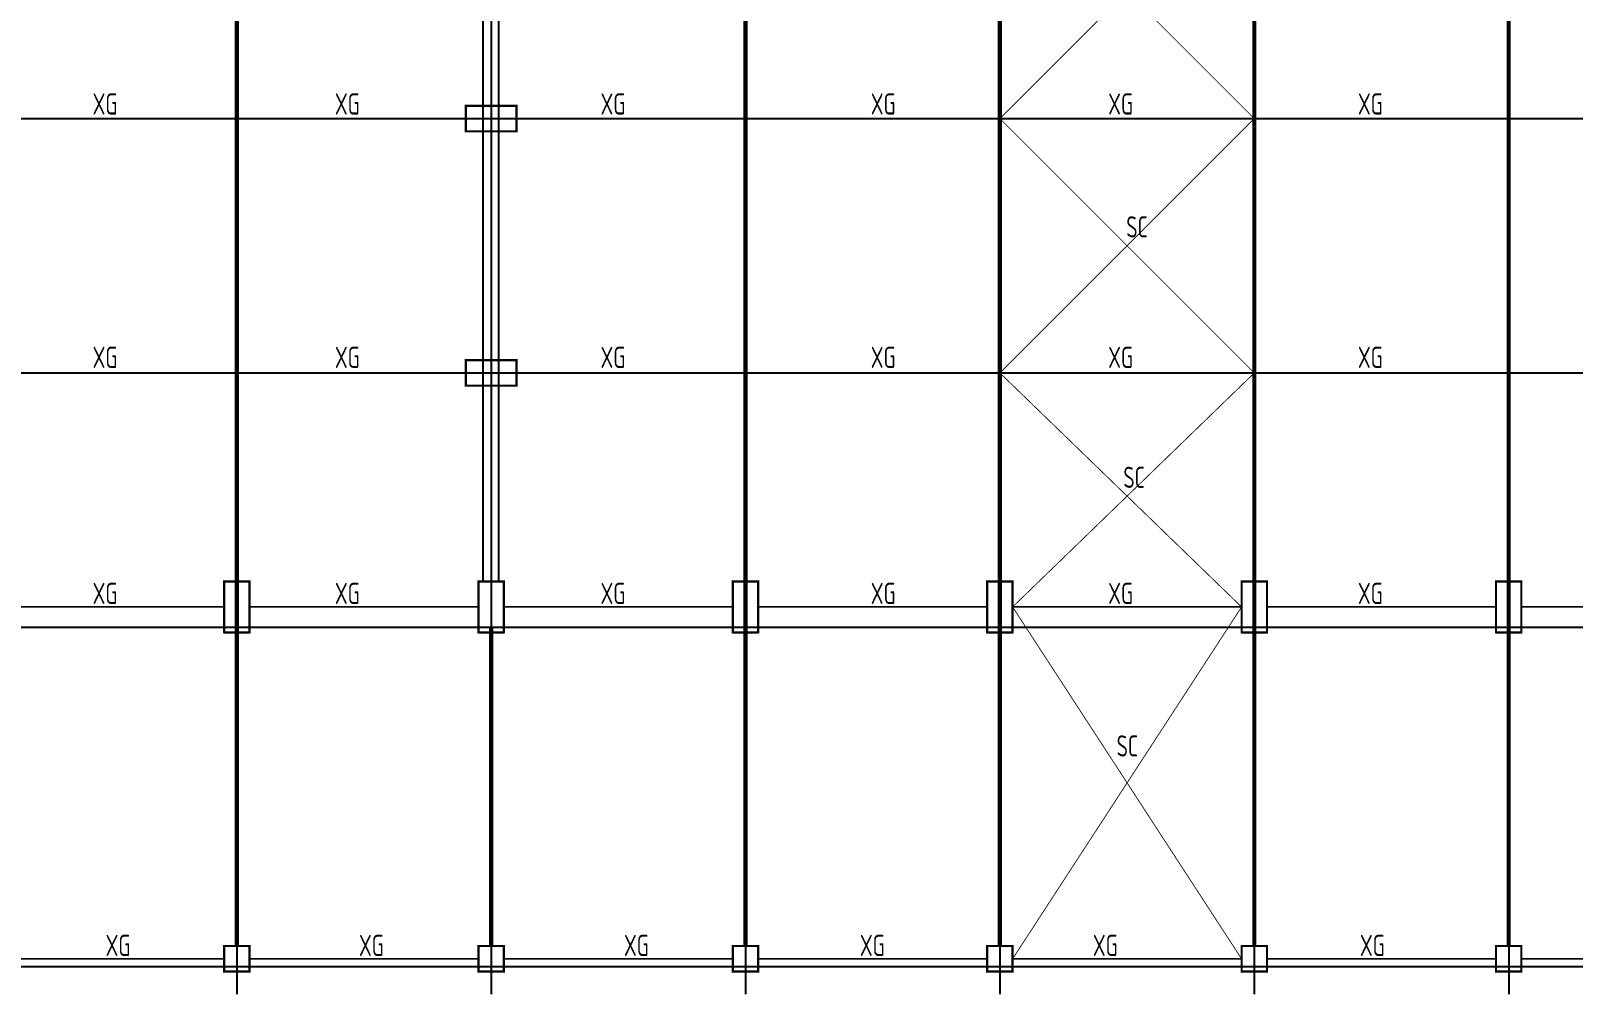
# Model space of a CAD drawing. Extents: x -73672 to 366960, y -527333 to 140666.
# Drawn here: x 40622 to 76999, y -94830 to -72106 of the extents above; entities that cross this region are included whole.
import ezdxf
from ezdxf.enums import TextEntityAlignment as Align

# ---------------------------------------------------------------- set-up
doc = ezdxf.new("R2010")
doc.units = 0
doc.header["$LTSCALE"] = 1000
doc.header["$MEASUREMENT"] = 0
doc.layers.add('COLU_DE_NUM', color=7, linetype='Continuous')
doc.layers.add('COLUMN', color=9, linetype='Continuous')
doc.styles.add('TSSD_Label', font='Tssdeng.shx', dxfattribs={"width": 0.7, "bigfont": 'hztxt.shx'})

msp = doc.modelspace()

# ---------------------------------------------------------------- linework, layer by layer
at = {"color": 1}
for p, q in [((45478.74, -36523.77), (45478.74, -94829.56)), ((51478.74, -36523.77), (51478.74, -94829.56)), ((57478.74, -36523.77), (57478.74, -94829.56)), ((63478.74, -36523.77), (63478.74, -94829.56)), ((69478.74, -36523.77), (69478.74, -94829.56)), ((75478.74, -36523.77), (75478.74, -94829.56)), ((13093.08, -74175.96), (124564.96, -74175.96)), ((13093.08, -80175.96), (124564.96, -80175.96)), ((13093.08, -86175.96), (124564.96, -86175.96)), ((13093.08, -94175.96), (124564.96, -94175.96))]:
    msp.add_line(p, q, dxfattribs=at)
at = {"color": 0}
for p, q in [((51293.74, -85095.96), (51293.74, -39255.96)), ((51663.74, -85095.96), (51663.74, -39255.96))]:
    msp.add_line(p, q, dxfattribs=at)
for points, const_width in [([(69178.74, -85695.96), (63478.74, -80175.96), (69478.74, -74175.96), (63478.74, -68175.96), (69178.74, -62175.96), (63478.74, -56175.96), (69478.74, -50175.96), (63478.74, -44175.96), (69178.74, -38655.96)], 20), ([(63778.74, -38655.96), (69478.74, -44175.96), (63478.74, -50175.96), (69478.74, -56175.96), (63778.74, -62175.96), (69478.74, -68175.96), (63478.74, -74175.96), (69478.74, -80175.96), (63778.74, -85695.96)], 20), ([(45478.74, -93695.96), (45478.74, -39255.96)], 100), ([(57478.74, -93695.96), (57478.74, -39255.96)], 100), ([(63478.74, -93695.96), (63478.74, -39255.96)], 100), ([(69478.74, -93695.96), (69478.74, -39255.96)], 100), ([(75478.74, -93695.96), (75478.74, -39255.96)], 100), ([(52078.74, -73875.96), (50878.74, -73875.96), (50878.74, -74475.96), (52078.74, -74475.96), (52078.74, -73875.96)], 50), ([(52078.74, -79875.96), (50878.74, -79875.96), (50878.74, -80475.96), (52078.74, -80475.96), (52078.74, -79875.96)], 50), ([(45178.74, -85095.96), (45178.74, -86295.96), (45778.74, -86295.96), (45778.74, -85095.96), (45178.74, -85095.96)], 50), ([(51178.74, -85095.96), (51178.74, -86295.96), (51778.74, -86295.96), (51778.74, -85095.96), (51178.74, -85095.96)], 50), ([(57178.74, -85095.96), (57178.74, -86295.96), (57778.74, -86295.96), (57778.74, -85095.96), (57178.74, -85095.96)], 50), ([(63178.74, -85095.96), (63178.74, -86295.96), (63778.74, -86295.96), (63778.74, -85095.96), (63178.74, -85095.96)], 50), ([(69178.74, -85095.96), (69178.74, -86295.96), (69778.74, -86295.96), (69778.74, -85095.96), (69178.74, -85095.96)], 50), ([(75178.74, -85095.96), (75178.74, -86295.96), (75778.74, -86295.96), (75778.74, -85095.96), (75178.74, -85095.96)], 50), ([(63778.74, -85695.96), (69178.74, -93995.96)], 20), ([(69178.74, -85695.96), (63778.74, -93995.96)], 20), ([(51478.74, -93695.96), (51478.74, -86175.96)], 100), ([(45778.74, -94295.96), (45778.74, -93695.96), (45178.74, -93695.96), (45178.74, -94295.96), (45778.74, -94295.96)], 50), ([(51778.74, -94295.96), (51778.74, -93695.96), (51178.74, -93695.96), (51178.74, -94295.96), (51778.74, -94295.96)], 50), ([(57778.74, -94295.96), (57778.74, -93695.96), (57178.74, -93695.96), (57178.74, -94295.96), (57778.74, -94295.96)], 50), ([(63778.74, -94295.96), (63778.74, -93695.96), (63178.74, -93695.96), (63178.74, -94295.96), (63778.74, -94295.96)], 50), ([(69778.74, -94295.96), (69778.74, -93695.96), (69178.74, -93695.96), (69178.74, -94295.96), (69778.74, -94295.96)], 50), ([(75778.74, -94295.96), (75778.74, -93695.96), (75178.74, -93695.96), (75178.74, -94295.96), (75778.74, -94295.96)], 50)]:
    msp.add_lwpolyline(points, dxfattribs=dict(at, const_width=const_width))
at = {"const_width": 40}
for points in [[(16558.74, -74175.96), (50878.74, -74175.96)], [(52078.74, -74175.96), (86878.74, -74175.96)], [(16558.74, -80175.96), (50878.74, -80175.96)], [(52078.74, -80175.96), (86878.74, -80175.96)], [(39778.74, -85695.96), (45178.74, -85695.96)], [(45778.74, -85695.96), (51178.74, -85695.96)], [(51778.74, -85695.96), (57178.74, -85695.96)], [(57778.74, -85695.96), (63178.74, -85695.96)], [(63778.74, -85695.96), (69178.74, -85695.96)], [(69778.74, -85695.96), (75178.74, -85695.96)], [(75778.74, -85695.96), (81178.74, -85695.96)], [(39778.74, -93995.96), (45178.74, -93995.96)], [(45778.74, -93995.96), (51178.74, -93995.96)], [(51778.74, -93995.96), (57178.74, -93995.96)], [(57778.74, -93995.96), (63178.74, -93995.96)], [(63778.74, -93995.96), (69178.74, -93995.96)], [(69778.74, -93995.96), (75178.74, -93995.96)], [(75778.74, -93995.96), (81178.74, -93995.96)]]:
    msp.add_lwpolyline(points, dxfattribs=at)
at = {"layer": 'COLUMN'}
for points in [[(52078.74, -74475.96), (52078.74, -73875.96), (50878.74, -73875.96), (50878.74, -74475.96)], [(52078.74, -80475.96), (52078.74, -79875.96), (50878.74, -79875.96), (50878.74, -80475.96)], [(45178.74, -86295.96), (45778.74, -86295.96), (45778.74, -85095.96), (45178.74, -85095.96)], [(51178.74, -86295.96), (51778.74, -86295.96), (51778.74, -85095.96), (51178.74, -85095.96)], [(57178.74, -86295.96), (57778.74, -86295.96), (57778.74, -85095.96), (57178.74, -85095.96)], [(63178.74, -86295.96), (63778.74, -86295.96), (63778.74, -85095.96), (63178.74, -85095.96)], [(69178.74, -86295.96), (69778.74, -86295.96), (69778.74, -85095.96), (69178.74, -85095.96)], [(75178.74, -86295.96), (75778.74, -86295.96), (75778.74, -85095.96), (75178.74, -85095.96)], [(45178.74, -94295.96), (45778.74, -94295.96), (45778.74, -93695.96), (45178.74, -93695.96)], [(51178.74, -94295.96), (51778.74, -94295.96), (51778.74, -93695.96), (51178.74, -93695.96)], [(57178.74, -94295.96), (57778.74, -94295.96), (57778.74, -93695.96), (57178.74, -93695.96)], [(63178.74, -94295.96), (63778.74, -94295.96), (63778.74, -93695.96), (63178.74, -93695.96)], [(69178.74, -94295.96), (69778.74, -94295.96), (69778.74, -93695.96), (69178.74, -93695.96)], [(75178.74, -94295.96), (75778.74, -94295.96), (75778.74, -93695.96), (75178.74, -93695.96)]]:
    msp.add_lwpolyline(points, close=True, dxfattribs=at)

# ---------------------------------------------------------------- texts
at = {"layer": 'COLU_DE_NUM', "style": 'TSSD_Label', "width": 0.7}
for s, p in [('XG', (42370.91, -73830.86)), ('XG', (48085.99, -73830.86)), ('XG', (54350.59, -73830.86)), ('XG', (60725.1, -73830.86)), ('XG', (66324.55, -73830.86)), ('XG', (72215.48, -73830.86)), ('SC', (66712.2, -76730.21)), ('XG', (42370.91, -79806.96)), ('XG', (48085.99, -79806.96)), ('XG', (54350.59, -79806.96)), ('XG', (60725.1, -79806.96)), ('XG', (66324.55, -79806.96)), ('XG', (72215.48, -79806.96)), ('SC', (66643.06, -82637.44)), ('XG', (42370.91, -85375.46)), ('XG', (48085.99, -85375.46)), ('XG', (54350.59, -85375.46)), ('XG', (60725.1, -85375.46)), ('XG', (66324.55, -85375.46)), ('XG', (72215.48, -85375.46)), ('SC', (66484.55, -88973.52)), ('XG', (42677.5, -93678.64)), ('XG', (48653.6, -93678.64)), ('XG', (54904.46, -93678.64)), ('XG', (60468.42, -93678.64)), ('XG', (65963.68, -93678.64)), ('XG', (72263.18, -93678.64))]:
    msp.add_text(s, height=500, dxfattribs=at).set_placement(p, align=Align.MIDDLE)

doc.saveas('drawing.dxf')
